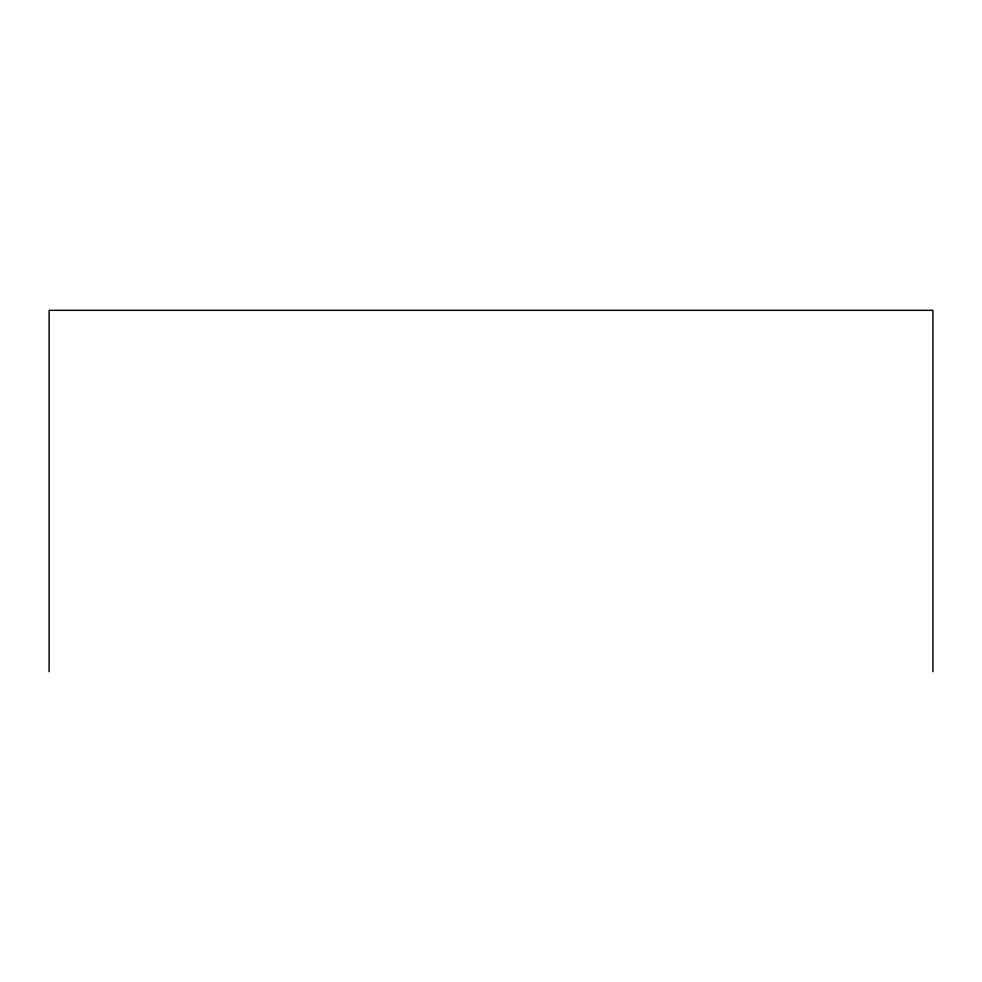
<?xml version="1.0" encoding="UTF-8"?>
<svg xmlns="http://www.w3.org/2000/svg" width="982" height="982" viewBox="0 0 982 982"><rect width="100%" height="100%" fill="white"/><g stroke="black" fill="none" stroke-linecap="round" stroke-linejoin="round"><path stroke-width="1.47" d="M932.9 671.688L932.9 310.312L49.1 310.312L49.1 671.688"/></g></svg>
